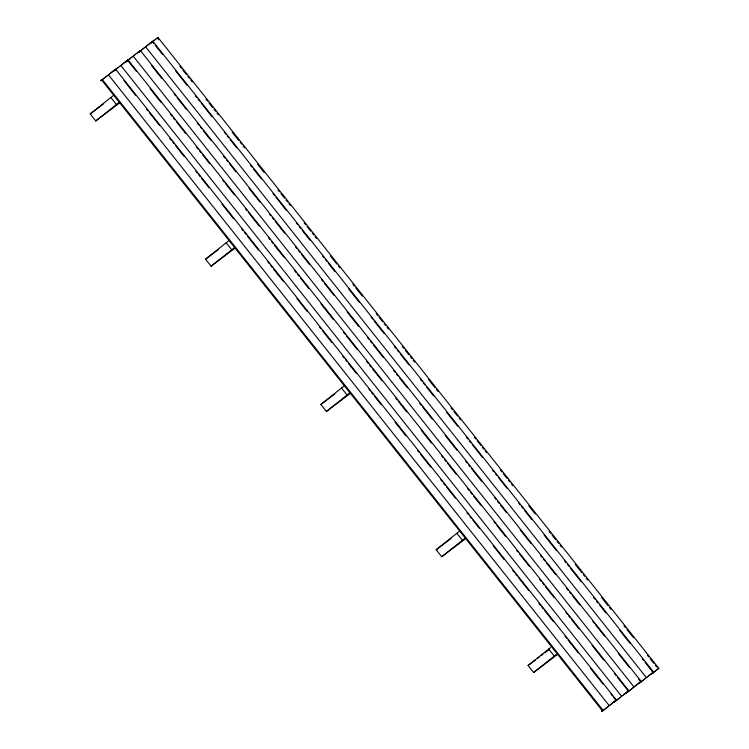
<?xml version="1.0" encoding="UTF-8"?>
<svg xmlns="http://www.w3.org/2000/svg" width="749" height="749" viewBox="0 0 749 749"><rect width="100%" height="100%" fill="white"/><g stroke="black" fill="none" stroke-linecap="round" stroke-linejoin="round"><path stroke-width="1.12" d="M101.227 80.349L102.267 79.609M114.082 70.687L113.183 71.352L114.063 70.603M115.636 69.273L114.784 70.003L115.636 69.273L616.455 700.128L615.594 700.858M126.001 61.671L127.04 60.922M627.98 691.514L628.842 690.793L128.023 59.929L127.161 60.66M139.979 50.932L138.977 51.653M640.367 682.17L641.228 681.45L140.409 50.595L139.548 51.316M150.886 42.871L151.804 42.244M652.754 672.836L653.605 672.106L152.796 41.251L151.935 41.981M602.149 711.091L603.057 710.342L102.239 79.478L101.621 79.984L602.43 710.838L601.606 711.55L603.057 710.342M626.866 692.441L628.402 691.13L617.504 677.396M639.197 683.182L640.236 682.442M640.685 681.899L638.607 679.043M651.583 673.847L652.622 673.098M653.072 672.565L645.179 662.378M101.686 79.946L100.797 80.695L101.695 80.031M126.45 61.259L125.57 62.008L126.469 61.352M151.223 42.581L150.334 43.33L151.242 42.665M614.882 701.457L613.993 702.206L614.901 701.541M627.269 692.123L626.379 692.872L627.288 692.207M639.655 682.779L638.766 683.528L639.665 682.863M652.042 673.435L651.153 674.184L652.051 673.529M101.274 80.265L102.239 79.478M113.661 70.921L115.187 69.685L114.204 70.331M126.047 61.577L128.023 59.929M139.96 50.998L138.387 52.327L139.417 51.587M150.821 42.899L152.347 41.663M615.996 700.54L614.423 701.869L615.463 701.12M639.243 683.097L640.676 681.862M651.63 673.754L653.062 672.518M658.165 668.801L658.792 668.305L157.973 37.45L157.356 37.946L158.807 39.781M119.915 102.707L95.76 120.926L90.208 113.932L113.605 95.338M95.76 120.926L119.157 102.323M235.233 247.975L211.087 266.195L205.535 259.201L228.922 240.598M211.087 266.195L234.474 247.591M349.624 393.946L326.405 411.463L320.853 404.469L344.25 385.866M326.405 411.463L349.792 392.86M464.951 539.214L441.723 556.722L436.18 549.738L459.568 531.135M441.723 556.722L465.12 538.128M556.853 654.982L533.634 672.499L528.082 665.505L550.543 647.604M533.634 672.499L556.095 654.598M107.107 75.864L109.588 73.898M119.494 66.53L121.975 64.564M131.88 57.186L134.361 55.22M144.267 47.842L146.748 45.876M156.653 38.508L157.973 37.45M607.916 706.719L611.568 703.845M620.303 697.385L622.784 695.418M632.69 688.041L635.171 686.075M645.076 678.706L647.557 676.74M657.463 669.363L658.792 668.305M105.862 76.838L107.276 75.724M109.42 74.048L110.749 72.99M118.248 67.494L119.662 66.38M121.806 64.704L123.136 63.646M130.635 58.16L132.049 57.046M134.183 55.36L135.522 54.303M143.022 48.816L144.435 47.702M146.57 46.026L147.909 44.968M155.408 39.482L156.822 38.358M606.681 707.693L608.094 706.579M610.229 704.903L612.691 702.965M619.067 698.358L620.481 697.235M622.616 695.559L623.954 694.501M631.454 689.014L632.858 687.9M635.002 686.224L636.341 685.166M643.84 679.671L645.245 678.557M647.389 676.881L648.728 675.823M656.218 670.336L657.631 669.222M104.682 77.765L106.115 76.632M110.506 73.187L112.921 71.295M117.069 68.421L118.501 67.298M122.892 63.852L124.268 62.766M129.455 59.077L130.888 57.954M135.279 54.508L136.655 53.432M141.842 49.743L143.274 48.61M147.665 45.165L149.042 44.088M154.228 40.399L155.661 39.276M605.492 708.62L606.924 707.496M623.702 694.707L625.078 693.621M617.878 699.276L619.311 698.152M630.265 689.941L631.697 688.808M636.088 685.363L637.465 684.286M642.651 680.598L644.084 679.474M648.475 676.029L649.851 674.943M655.038 671.254L656.47 670.13M103.596 78.598L104.982 77.512M111.573 72.353L113.848 70.593M115.983 69.264L117.368 68.178M123.96 63.01L125.308 61.961M128.369 59.92L129.755 58.834M136.346 53.675L137.694 52.617M148.733 44.331L150.081 43.273M140.756 50.576L142.141 49.49M153.142 41.242L154.528 40.156M604.415 709.462L605.801 708.376M612.392 703.208L613.74 702.159M624.778 693.874L626.127 692.816M616.792 700.118L618.187 699.032M629.179 690.775L630.574 689.689M637.165 684.53L638.513 683.472M641.565 681.44L642.96 680.354M649.552 675.186L650.9 674.137M653.952 672.096L655.347 671.01M102.65 79.328L103.942 78.327M124.971 62.233L126.235 61.249M115.037 69.994L116.329 68.983M127.414 60.65L128.716 59.639M137.348 52.898L138.612 51.915M139.801 51.306L141.102 50.305M149.734 43.554L150.998 42.571M153.489 40.961L151.41 42.562M613.394 702.431L614.657 701.448M603.46 710.192L604.752 709.181M625.78 693.097L627.044 692.113M615.847 700.849L617.139 699.838M638.167 683.753L639.431 682.77M628.233 691.505L629.525 690.503M650.553 674.409L651.817 673.426M640.62 682.17L641.912 681.159M653.006 672.827L654.298 671.816M113.474 70.893L114.606 70.013M125.851 61.549L126.984 60.678M101.864 79.928L103.025 79.029M114.251 70.584L115.412 69.694M138.237 52.215L139.37 51.335M150.624 42.871L151.757 41.991M126.637 61.249L127.798 60.351M139.024 51.906L140.175 51.007M614.283 701.747L615.416 700.877M626.67 692.413L627.802 691.533M639.056 683.069L640.189 682.189M602.683 710.782L603.834 709.883M615.06 701.439L616.221 700.549M627.447 692.104L628.608 691.205M651.443 673.726L652.576 672.855M639.833 682.76L640.994 681.871M652.22 673.417L653.381 672.527M90.208 113.932L103.212 104.13M205.535 259.201L218.539 249.398M320.853 404.469L334.794 393.965M436.18 549.738L451.038 538.531M528.082 665.505L535.516 659.906M537.37 658.502L539.233 657.098M541.087 655.703L542.95 654.298M544.804 652.894L549.448 649.392M151.364 42.319L152.328 41.569L153.817 43.423M126.59 60.997L127.555 60.257L136.318 71.267M114.653 70.266L113.736 70.94M652.173 673.173L653.137 672.433M627.4 691.851L628.364 691.112M639.786 682.508L640.751 681.768M615.013 701.195L616.455 700.128M626.866 692.535L627.849 691.786M602.093 711.222L603.076 710.464M151.907 41.907L152.796 41.251M139.52 51.241L140.409 50.595M652.725 672.761L653.605 672.106M640.339 682.105L641.228 681.45M627.952 691.439L628.842 690.793M179.891 66.333L181.342 68.159M182.793 69.994L186.426 74.572M187.887 76.407L189.338 78.233M190.789 80.068L192.25 81.894M206.059 99.289L207.51 101.124M208.962 102.959L212.594 107.538M214.055 109.363L215.506 111.198M216.957 113.024L218.408 114.859M232.218 132.255L238.762 140.494M240.214 142.329L241.674 144.154M243.125 145.989L244.577 147.825M257.665 164.303L264.2 172.542M278.019 189.937L279.471 191.772M280.922 193.598L284.554 198.176M286.015 200.011L287.466 201.846M288.917 203.672L290.369 205.507M304.178 222.902L305.639 224.728M307.09 226.563L310.723 231.141M312.174 232.976L313.634 234.802M315.086 236.637L316.537 238.463M330.346 255.868L336.891 264.107M338.342 265.932L339.803 267.767M352.882 284.246L354.333 286.081M355.794 287.906L362.329 296.155M376.138 313.55L377.599 315.376M379.05 317.211L382.683 321.789M384.134 323.615L385.595 325.45M387.046 327.285L388.497 329.111M402.307 346.506L403.767 348.341M405.218 350.167L408.851 354.745M410.302 356.58L411.763 358.415M413.214 360.241L414.665 362.076M428.475 379.471L435.019 387.71M436.47 389.546L437.931 391.371M451.01 407.859L452.462 409.684M453.922 411.519L457.555 416.098M459.006 417.923L460.457 419.758M474.267 437.154L475.727 438.989M477.179 440.815L480.811 445.393M482.262 447.228L483.723 449.054M485.174 450.889L486.625 452.724M500.435 470.119L501.896 471.945M503.347 473.78L506.979 478.358M508.431 480.184L509.891 482.019M511.342 483.854L512.793 485.68M528.785 505.828L535.329 514.067M549.139 531.462L550.59 533.297M552.041 535.123L555.683 539.701M557.134 541.536L558.585 543.362M560.037 545.197L561.497 547.032M575.307 564.428L581.851 572.667M583.302 574.492L584.754 576.327M586.205 578.162L587.665 579.988M601.475 597.384L608.01 605.623M609.471 607.458L610.922 609.293M624.001 625.771L625.462 627.606M626.913 629.432L633.457 637.671M647.267 655.066L648.718 656.901M650.169 658.736L653.811 663.314M655.263 665.14L656.714 666.975M155.277 45.258L162.542 54.415M175.622 70.893L187.259 85.545M195.255 95.619L196.706 97.445M198.157 99.28L199.608 101.106M201.069 102.941L211.967 116.675M224.326 132.245L225.777 134.071M227.228 135.906L228.688 137.732M230.14 139.567L236.684 147.806M250.494 165.201L251.945 167.036M253.396 168.862L261.392 178.936M273.029 193.588L274.48 195.414M275.932 197.249L286.109 210.066M296.286 222.884L297.737 224.719M299.188 226.544L300.649 228.379M302.1 230.215L310.095 240.279M322.454 255.849L323.905 257.684M325.356 259.51L326.817 261.345M328.268 263.171L334.812 271.41M348.622 288.814L359.52 302.549M371.148 317.192L372.609 319.027M374.06 320.853L384.237 333.679M394.414 346.497L395.865 348.322M397.316 350.158L398.777 351.983M400.228 353.818L408.954 364.81M420.582 379.453L422.033 381.288M423.485 383.123L424.945 384.949M426.396 386.784L433.662 395.94M446.75 412.418L457.648 426.153M466.374 437.135L467.825 438.97M469.277 440.805L470.737 442.631M472.188 444.466L482.365 457.283M492.542 470.1L493.994 471.936M495.445 473.761L496.905 475.596M498.357 477.431L507.073 488.414M518.711 503.066L520.162 504.892M521.613 506.727L523.064 508.562M524.525 510.387L531.79 519.544M544.149 535.114L556.507 550.674M564.503 560.748L565.954 562.583M567.405 564.409L568.865 566.244M570.317 568.07L581.215 581.804M593.573 597.374L595.024 599.2M596.485 601.035L597.936 602.87M599.387 604.696L605.932 612.935M619.741 630.33L629.918 643.157M642.277 658.717L643.728 660.552M145.587 46.794L646.406 677.648M151.607 65.584L161.784 78.402M174.143 93.971L175.594 95.797M177.045 97.632L186.501 109.532M197.399 123.267L198.859 125.102M200.311 126.927L201.762 128.762M203.213 130.598L211.209 140.662M223.567 156.232L225.018 158.058M226.479 159.893L227.93 161.728M229.381 163.554L235.926 171.793M249.005 188.28L259.912 202.015M269.359 213.914L270.82 215.749M272.271 217.575L273.722 219.41M275.173 221.236L284.629 233.145M295.527 246.88L296.978 248.705M298.439 250.541L299.89 252.366M301.341 254.201L309.337 264.275M321.696 279.836L323.147 281.671M324.607 283.497L334.054 295.406M347.133 311.884L358.771 326.536M367.487 337.518L368.939 339.353M370.399 341.188L371.85 343.014M373.302 344.849L383.479 357.666M393.656 370.483L395.107 372.319M396.567 374.144L398.019 375.979M399.47 377.805L407.465 387.879M419.824 403.449L421.275 405.275M422.736 407.11L432.182 419.009M445.262 435.497L456.89 450.14M465.616 461.131L467.067 462.957M468.528 464.792L469.979 466.627M471.43 468.453L481.607 481.27M494.696 497.757L496.147 499.583M497.598 501.418L499.049 503.244M500.51 505.079L506.324 512.4M520.134 529.805L531.032 543.531M540.488 555.44L541.939 557.265M543.39 559.1L544.841 560.935M546.302 562.761L555.749 574.67M566.647 588.396L568.107 590.231M569.558 592.066L571.01 593.891M572.47 595.727L579.735 604.883M592.815 621.361L594.275 623.196M595.727 625.022L604.452 636.013M618.262 653.409L629.16 667.144M133.2 56.128L634.019 686.992M150.128 88.663L161.026 102.398M170.482 114.297L171.933 116.132M173.384 117.958L174.835 119.793M176.296 121.619L185.743 133.528M196.65 147.263L198.101 149.088M199.552 150.923L201.004 152.749M202.464 154.584L209.729 163.741M222.809 180.219L224.269 182.054M225.721 183.88L234.446 194.871M245.344 208.606L246.796 210.441M248.256 212.267L259.154 226.001M268.61 237.901L270.061 239.736M271.512 241.571L272.964 243.397M274.424 245.232L283.871 257.132M294.769 270.866L296.229 272.702M297.681 274.527L299.132 276.362M300.592 278.188L308.588 288.262M320.937 303.832L333.296 319.392M343.473 332.21L344.924 334.045M346.384 335.88L357.282 349.605M366.729 361.514L368.19 363.34M369.641 365.175L371.092 367.01M372.553 368.836L381.999 380.745M395.809 398.14L397.26 399.966M398.711 401.801L406.707 411.875M421.247 430.179L431.424 443.005M441.601 455.823L443.052 457.648M444.513 459.483L445.964 461.318M447.415 463.144L456.141 474.136M467.769 488.779L469.22 490.614M470.672 492.449L472.132 494.274M473.583 496.11L480.849 505.266M493.937 521.744L495.389 523.579M496.84 525.405L505.566 536.396M516.464 550.131L517.924 551.957M519.375 553.792L529.552 566.609M539.729 579.426L541.181 581.261M542.632 583.087L544.092 584.922M545.544 586.757L554.269 597.739M565.898 612.392L567.349 614.217M568.8 616.053L570.261 617.888M571.712 619.713L578.977 628.87M592.066 645.348L603.694 660M614.592 673.735L616.053 675.57M120.823 65.472L621.633 696.327M123.931 80.602L135.56 95.254M146.467 108.989L147.918 110.815M149.369 112.65L159.546 125.467M169.723 138.284L171.175 140.119M172.626 141.954L174.086 143.78M175.538 145.615L184.263 156.597M195.892 171.249L197.343 173.085M198.794 174.91L200.255 176.745M201.706 178.571L208.971 187.727M222.06 204.215L233.688 218.858M241.684 228.932L243.135 230.767M244.586 232.593L246.047 234.428M247.498 236.253L258.405 249.988M267.852 261.897L269.303 263.723M270.754 265.558L272.215 267.393M273.666 269.219L283.113 281.118M296.922 298.523L307.099 311.341M319.458 326.901L320.909 328.736M322.37 330.562L331.816 342.471M342.714 356.206L344.175 358.031M345.626 359.866L347.077 361.701M348.528 363.527L356.524 373.601M368.882 389.162L370.334 390.997M371.794 392.832L373.245 394.657M374.697 396.493L381.241 404.732M395.051 422.127L405.958 435.862M417.586 450.514L419.037 452.34M420.489 454.175L430.666 466.992M440.843 479.809L442.294 481.644M443.754 483.47L445.206 485.305M446.657 487.14L455.383 498.122M467.011 512.775L468.462 514.6M469.923 516.436L471.374 518.271M472.825 520.096L479.369 528.335M493.179 545.731L504.086 559.466M512.803 570.457L514.254 572.292M515.715 574.118L517.166 575.953M518.617 577.779L528.794 590.596M538.971 603.422L540.422 605.248M541.883 607.083L543.334 608.909M544.785 610.744L553.511 621.726M565.139 636.378L566.59 638.214M568.051 640.039L578.219 652.866M590.577 668.426L602.936 683.996M610.931 694.061L612.382 695.896M613.843 697.731L615.294 699.557M108.436 74.816L609.246 705.67M110.815 97.436L116.367 104.429M226.142 242.704L231.684 249.698M341.46 387.973L347.012 394.957M456.787 533.241L462.33 540.226M548.689 649.009L554.241 656.002M138.069 52.552L138.855 52.009L138.069 52.552"/></g></svg>
